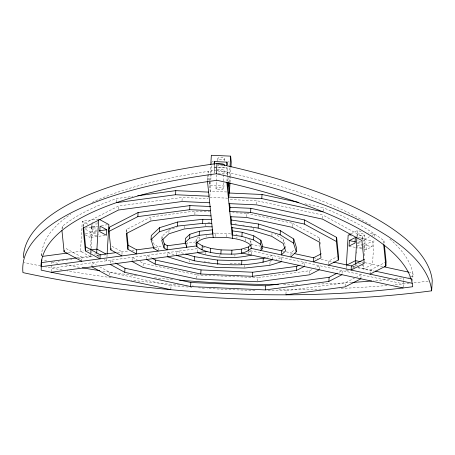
<?xml version="1.0" encoding="UTF-8"?>
<svg xmlns="http://www.w3.org/2000/svg" width="455" height="455" viewBox="0 0 455 455"><rect width="100%" height="100%" fill="white"/><g stroke="black" fill="none" stroke-linecap="round" stroke-linejoin="round"><path stroke-width="0.34" stroke-dasharray="2.27 1.71" d="M41.627 255.881L41.775 253.168M90.352 252.28L90.426 250.898M90.465 250.21L91.353 234.342M364.415 241.087L364.756 235.059A3.549 1.075 3.4 0 0 359.831 233.682A3.549 1.075 3.4 0 0 359.126 235.491A3.549 1.075 3.4 0 0 364.756 235.059M51.222 271.584L51.79 262.04L54.566 261.665M62.028 229.127L62.187 226.397A372.315 112.578 3.4 0 1 116.651 198.562L132.849 196.395M98.712 219.037L82.287 221.232L80.501 251.302L90.67 256.83L90.881 253.333M83.14 226.749L83.299 224.025L118.664 205.95L182.216 197.442L207.85 198.585M81.718 261.284L81.963 257.194L64.946 247.941M105.065 235.457L90.016 237.47L90.34 231.948L84.886 228.984M90.92 252.639L91.006 251.24M91.171 248.441L92.456 226.766L90.664 225.788M91.887 266.812L92.132 262.723L96.386 265.037M98.951 256.54L96.557 255.238L96.642 253.873M107.096 254.635L106.726 260.766L104.337 259.469M110.218 263.007L110.377 260.283L115.24 262.927M109.592 275.03L109.757 272.306L99.423 266.687M116.446 201.975L116.651 198.562M118.459 209.363L118.664 205.95M121.94 254.544L122.105 251.82L111.748 246.189M126.399 232.169L126.558 229.439L151.037 216.933L195.041 211.04L209.84 211.7M132.069 260.755L132.274 257.348L137.143 259.998M143.075 266.038L143.234 263.308L139.583 261.324M146.664 258.804L146.868 255.392L151.748 258.048M150.838 220.339L151.037 216.933M158.164 250.369L158.368 246.963L154.023 244.25L152.55 239.54M161.798 239.137L161.963 236.407L169.055 229.747L176.438 227.426M167.304 256.04L167.508 252.627L174.8 254.845M168.89 232.471L169.055 229.747M170.858 289.005L171.063 285.598L109.757 272.306M176.756 254.772L176.955 251.365L184.36 253.611M182.017 200.848L182.216 197.442M184.292 228.302L184.411 226.254M186.823 244.386L186.903 243.021L195.508 241.992M186.982 244.483L187.062 243.118M189.212 262L189.291 260.635M194.837 214.447L195.041 211.04M195.969 242.02L196.128 239.29L199.307 236.304L199.102 239.717M197.544 251.99L197.743 248.584L51.426 268.171M196.736 278.363L196.941 274.951L143.234 263.308M207.582 180.948L208.145 171.399L215.835 170.312M205.728 225.999L205.848 223.951M206.069 236.856L206.149 235.491M205.415 254.385L205.535 252.337M210.227 174.157L209.562 185.344L226.107 186.084M210.267 173.457L210.722 165.768M209.874 196.003L210.779 180.743M210.824 180.043L211.899 161.866M214.641 164.835L214.902 167.451L214.578 172.974L214.1 165.011M215.971 188.558L216.381 181.704M216.421 181.022L216.785 174.851M217.598 161.178L217.757 158.494M215.636 236.503L215.841 233.096L226.675 233.364L230.725 233.955M223.052 188.876L224.139 170.562M224.713 160.888L224.838 158.812M219.828 256.495L219.913 255.13M218.093 173.127L227.233 173.537L227.426 166.706M226.926 181.124L227.09 178.4L227.369 181.175M227.29 174.987L227.454 172.263L217.024 170.153M229.115 182.011L229.985 167.326M226.471 236.771L226.675 233.364M229.218 196.185L229.343 194.137M230.042 182.301L230.378 176.711M230.418 176.011L230.918 167.622M234.871 256.182L234.956 254.817M236.884 238.301L236.964 236.936M246.564 216.756L246.769 213.344L232.67 212.718M245.285 240.854L245.45 238.124M244.739 267.375L244.864 265.328M248.259 253.389L248.339 252.024M250.438 243.362L250.603 240.632L248.896 239.569M251.53 246.024L251.649 243.977L250.603 240.632M251.461 254.39L251.666 250.984L249.004 251.82M253.122 229.997L253.247 227.955M256.734 204.181L256.938 200.774L229.229 199.535M257.666 281.076L257.866 277.669L309.69 270.731L312.767 269.155M260.635 249.039L260.721 247.674M269.872 264.673L270.037 261.943M271.868 235.696L272.033 232.966M272.221 259.583L272.465 255.494L266.562 257.348M281.759 260.266L281.918 257.541L275.997 259.401M283.317 242.128L283.482 239.404L275.076 234.16M285.734 248.225L285.814 246.86L283.482 239.404M285.945 294.14L286.149 290.728L345.305 282.805L354.439 278.142M292.167 226.641L292.372 223.234L246.769 213.344M290.893 255.596L291.052 252.872L294.516 249.619M304.207 265.828L304.412 262.416L300.277 264.531M309.525 273.455L309.69 270.731M319.416 241.457L319.62 238.05L292.372 223.234M319.336 269.104L319.535 265.697L315.23 267.898M322.601 218.463L322.805 215.05L256.938 200.774M323.13 211.188L323.329 207.776L304.731 203.743M328.51 263.758L328.675 261.028L337.291 256.626M342.063 273.341L342.228 270.617L337.855 272.852M345.1 286.218L345.305 282.805M346.17 268.712L346.01 271.436L348.445 270.19M346.209 268.029L346.374 265.299M352.102 268.325L355.145 266.767L355.27 264.725M356.925 236.856L357.294 230.566L362.061 231.601M355.975 263.792L356.1 261.682M356.595 253.236L356.674 251.825M362.004 239.182L362.169 236.458L322.805 215.05M360.895 278.807L361.139 274.718L356.874 276.896M363.642 264.793L363.391 268.99L372.526 264.321L374.021 239.148M364.182 255.704L365.177 238.926L369.443 236.742M366.059 249.778L366.389 244.255L372.378 241.195L372.048 246.718L366.059 249.778L362.658 249.039M370.029 274.137L370.273 270.048L385.493 262.268M374.192 236.35L374.317 234.257L368.186 232.926M383.792 243.47L383.952 240.74A372.315 112.578 3.4 0 0 323.329 207.776M403.119 287.27L403.483 281.133M403.528 280.456L403.687 277.726M412.338 281.241L412.822 273.057A372.315 112.578 3.4 0 0 388.871 238.283M363.01 264.44L363.175 261.699M363.92 249.351L364.085 246.61M357.59 236.509L357.721 234.433M91.961 224.912L91.688 228.928L92.001 224.406M91.677 228.819L91.984 224.588M251.649 243.977L251.348 244.261L260.123 246.166M351.203 233.677L357.294 230.566M371.877 235.502L374.317 234.257M270.077 261.261L272.71 260.436M92.456 226.766L97.251 226.124M101.351 225.572L108.881 224.565M85.045 228.143L97.359 226.493M90.34 231.948L97.182 231.032M85.398 233.569L97.029 232.016M68.005 252.974L83.925 250.841M86.66 250.477L89.396 250.108M77.049 257.849L92.388 255.795M96.557 255.238L99.599 254.834M117.31 252.462L129.055 250.887M131.836 250.517L134.612 250.142M154.876 247.429L162.509 246.405M58.041 261.198L59.429 261.016M62.204 260.641L63.592 260.459M66.373 260.084L67.761 259.902M70.536 259.526L71.924 259.344M78.175 258.503L93.412 256.466M97.512 255.915L101.619 255.363M104.354 254.999L105.725 254.817M203.146 247.856L204.494 247.679M410.95 276.811L413.339 276.492L412.822 273.057L409.352 272.306M409.75 276.964L408.545 277.123M214.038 233.29L215.841 233.096M207.861 222.637L211.08 222.717M217.314 263.28L219.441 263.337M230.065 263.599L240.695 263.86M211.945 161.167L213.321 161.229M227.801 161.872L229.183 161.935M213.981 167.082L226.636 167.65L227.233 173.537M214.902 167.451L227.563 168.014M226.704 191.97L210.159 191.231L209.135 181.158M209.795 197.368L227.722 198.17M196.941 274.951L257.866 277.669M235.15 223.923L236.543 224.127M242.839 225.054L244.238 225.259M250.529 226.18L251.928 226.385M235.849 234.706L237.083 234.888M204.039 261.426L205.432 261.625M208.225 262.034L209.624 262.239M46.763 260.994L42.417 260.061M349.52 235.531L352.244 236.122M358.369 237.447L365.177 238.926M360.804 238.687L372.378 241.195M357.539 242.339L360.94 243.072M363.664 243.664L366.389 244.255M357.073 243.47L362.516 244.654M363.198 244.796L372.048 246.718M349.042 246.087L355.167 247.418M355.85 247.565L361.975 248.891M360.957 261.813L382.951 266.579M281.599 250.824L283.624 251.262M286.326 251.848L293.1 253.316M313.546 257.746L317.67 258.645M321.111 259.39L332.11 261.773M352.625 266.22L355.145 266.767M357.897 267.364L373.731 270.799M352.5 266.63L355.224 267.221M357.948 267.807L373.811 271.248M244.238 249.368L247.611 250.102M250.313 250.688L403.323 283.863M82.287 221.232L88.27 224.486M85.165 234.837L90.016 237.47M196.128 239.29L196.719 241.173M161.963 236.407L162.6 238.443M383.952 240.74L384.31 244.278M362.169 236.458L362.516 239.91M319.62 238.05L319.967 241.48M320.036 242.168L320.246 244.221M227.875 176.443L227.454 172.263A372.315 112.578 3.4 0 1 370.717 225.151M227.949 177.143L228.444 182.023M209.067 180.464L208.145 171.399A372.315 112.578 3.4 0 0 91.836 202.549M207.781 177.535L208.134 181.01M126.558 229.439L126.837 232.186M109.746 232.09L109.882 233.466M83.299 224.025L83.584 226.783M62.187 226.397L62.477 229.223M428.138 281.133A409.546 123.834 3.4 0 1 412.81 282.976M409.272 283.363A409.546 123.834 3.4 0 1 393.285 284.949M387.04 285.501A409.546 123.834 3.4 0 1 339.316 288.481M321.025 289.096A409.546 123.834 3.4 0 1 277.379 289.46M193.517 286.093A409.546 123.834 3.4 0 1 192.118 285.99M179.543 285.023A409.546 123.834 3.4 0 1 131.421 280.2M111.145 277.624A409.546 123.834 3.4 0 1 66.993 270.827M62.13 269.969A409.546 123.834 3.4 0 1 45.489 266.875M40.631 265.919A409.546 123.834 3.4 0 1 24.229 262.518M401.628 277.977A372.315 112.578 3.4 0 1 395.406 278.688M389.816 279.29A372.315 112.578 3.4 0 1 373.72 280.826M351.891 282.464A372.315 112.578 3.4 0 1 315.975 284.119M297.763 284.5A372.315 112.578 3.4 0 1 281.861 284.597M172.621 279.569A372.315 112.578 3.4 0 1 153.835 277.715M136.659 275.753A372.315 112.578 3.4 0 1 101.835 270.97M79.517 267.307A372.315 112.578 3.4 0 1 64.212 264.503M57.973 263.286A372.315 112.578 3.4 0 1 52.473 262.177M41.627 255.835A372.315 112.578 3.4 0 1 70.73 214.265M286.149 290.728A372.315 112.578 3.4 0 1 266.738 290.631M254.993 290.421A372.315 112.578 3.4 0 1 207.036 288.373M204.403 288.203A372.315 112.578 3.4 0 1 198.494 287.81M191.936 287.338A372.315 112.578 3.4 0 1 190.628 287.236M188.012 287.037A372.315 112.578 3.4 0 1 171.063 285.598M362.993 265.02A3.549 1.075 3.4 0 1 361.736 265.754M357.505 265.601A3.549 1.075 3.4 0 1 355.935 264.497M358.432 263.729A3.549 1.075 3.4 0 1 360.838 263.9M363.465 245.95A3.549 1.075 3.4 0 1 363.5 247.156M361.566 247.486A3.549 1.075 3.4 0 1 357.152 246.53M357.175 245.893A3.549 1.075 3.4 0 1 361.623 245.438M362.26 239.967A3.549 1.075 3.4 0 1 364.398 240.962A3.549 1.075 3.4 0 1 362.874 241.872M361.179 241.969A3.549 1.075 3.4 0 1 357.766 241.224M357.755 240.206A3.549 1.075 3.4 0 1 358.335 239.995M217.274 169.766A3.549 1.075 3.4 0 1 222.751 169.573A3.549 1.075 3.4 0 1 222.649 171.296A3.549 1.075 3.4 0 1 217.234 170.454M222.961 165.779A3.549 1.075 3.4 0 1 217.837 165.142M97.711 223.871A3.549 1.075 3.4 0 1 93.764 223.724M92.24 222.37A3.549 1.075 3.4 0 1 92.74 222.108M96.744 221.949A3.549 1.075 3.4 0 1 97.694 222.154M96.642 253.759A3.549 1.075 3.4 0 1 93.349 254.009M90.454 252.434A3.549 1.075 3.4 0 1 92.211 251.922M98.377 234.558A3.549 1.075 3.4 0 1 98.405 234.882M96.756 235.571A3.549 1.075 3.4 0 1 92.211 235.116A3.549 1.075 3.4 0 1 92.177 233.722A3.549 1.075 3.4 0 1 96.71 233.733M97.347 230.008A3.549 1.075 3.4 0 1 92.604 229.621A3.549 1.075 3.4 0 1 92.593 228.177A3.549 1.075 3.4 0 1 97.33 228.291M219.35 159.443A3.549 1.075 3.4 0 0 224.833 158.903A3.549 1.075 3.4 0 0 219.714 157.606A3.549 1.075 3.4 0 0 219.35 159.443M217.564 189.507A3.549 1.075 3.4 0 0 223.047 188.973A3.549 1.075 3.4 0 0 217.928 187.67A3.549 1.075 3.4 0 0 217.564 189.507"/><path stroke-width="0.68" d="M41.416 259.919L41.189 270.156L51.182 272.266A372.315 112.578 3.4 0 0 403.079 287.952L412.736 286.724L412.219 283.283A372.315 112.578 3.4 0 0 226.846 182.489L217.012 180.299L207.537 181.625A372.315 112.578 3.4 0 0 41.013 266.732L196.674 245.893M81.718 261.284L64.098 251.7L64.178 250.335M85.614 246.815L100.208 254.749L99.963 258.838L85.369 250.904L85.614 246.815L83.652 227.477M96.682 253.196L98.667 219.737M106.766 229.752L106.436 235.275L99.77 231.646L100.094 226.124L106.766 229.752L99.235 230.759M107.135 253.935L108.881 224.565L99.309 219.361M121.86 255.909L110.895 249.949L109.012 231.368L109.257 227.273L138.087 212.542L189.911 205.597L210.722 206.53M110.895 249.949L110.98 248.584M341.984 274.706L328.874 281.406L265.316 289.92L190.594 286.587L124.733 272.306L124.971 268.217L115.849 263.257M128.156 245.222L136.699 249.863L136.454 253.953L127.918 249.312L128.156 245.222L126.905 232.875M109.012 231.368L137.848 216.631L138.087 212.542M158.124 251.052L153.779 248.345L151.043 239.597L151.287 235.508L159.597 227.693L177.7 222.006L202.833 219.304L212.041 219.532M153.779 248.345L153.864 246.98M304.167 266.511L296.495 270.429L252.497 276.321L200.763 274.012L155.166 264.127L155.411 260.038L152.357 258.377M151.043 239.597L159.358 231.788L159.597 227.693M164.3 243.869L167.338 245.763L167.093 249.852L164.056 247.958L164.3 243.869L162.81 239.12M116.406 202.657L175.562 194.734L175.806 190.645L208.566 192.101M159.358 231.788L177.456 226.095L177.7 222.006M186.817 247.213L185.208 242.481L185.452 238.392L189.854 234.257L199.438 231.242L212.741 229.815M186.658 247.111L186.738 245.745M137.848 216.631L189.667 209.692L189.911 205.597M185.208 242.481L189.61 238.346L189.854 234.257M190.594 286.587L190.838 282.498L124.971 268.217M272.221 259.583C247.105 267.711 219.833 264.998 194.205 260.772L194.45 256.683L185.703 254.021M196.935 246.724L195.883 243.385C203.652 235.554 216.352 237.601 226.431 237.453C234.683 238.591 243.533 239.484 250.358 244.727L251.405 248.066C243.641 255.898 230.935 253.85 220.863 253.998C212.61 252.861 203.76 251.968 196.935 246.724L196.913 241.798M189.61 238.346L199.193 235.332L199.438 231.242M177.456 226.095L202.589 223.399L202.833 219.304M202.048 249.914L202.287 245.825L197.174 242.634M200.763 274.012L201.008 269.923L155.411 260.038M210.807 164.369L211.347 155.274L230.651 156.139L231.248 162.025L230.958 166.922M214.14 164.323L214.305 161.559L226.965 162.128L227.227 164.744M210.449 252.468L210.693 248.379L202.287 245.825M199.193 235.332L212.502 233.904L212.701 230.497M216.352 173.753L216.961 163.527A409.546 123.834 3.4 0 1 432.25 280.593L431.641 290.819A409.546 123.834 3.4 0 1 22.943 272.602A409.546 123.834 3.4 0 1 216.352 173.753A409.546 123.834 3.4 0 1 431.641 290.819M212.923 232.55L212.838 233.91L212.502 233.904M217.433 264.173L217.678 260.084L194.45 256.683M220.863 253.998L221.102 249.903L210.693 248.379M226.761 165.575L226.965 162.128M228.865 186.203L229.075 182.705M230.031 166.627L230.651 156.139M227.511 182.569L228.569 192.994L228.325 197.083L261.779 198.579L323.09 211.871M229.383 193.455L230.002 183.001M229.627 203.465L230.025 207.389L229.786 211.478L250.597 212.405L304.298 224.053L336.393 241.503L338.281 260.084L328.43 265.117M230.969 216.66L231.305 220.027L231.066 224.116L258.161 228.086L280.138 234.763L293.509 243.106L296.25 251.854L290.813 256.961M231.697 254.265L231.942 250.17L241.548 249.141L248.47 246.963L250.386 245.165M241.918 236.39L242.162 232.295L232.408 230.867L232.164 234.956L241.918 236.39L253.554 239.921L260.635 244.341L262.086 248.97L260.556 250.404M241.304 253.23L241.548 249.141M241.605 264.77L241.85 260.681L263.286 258.377L265.254 257.757M248.225 251.058L248.47 246.963M250.597 212.405L250.836 208.316L230.025 207.389M253.554 239.921L253.793 235.832L242.162 232.295M252.497 276.321L252.741 272.232L296.74 266.34L299.1 265.134M258.161 228.086L258.4 223.996L231.305 220.027M261.779 198.579L262.023 194.484L228.569 192.994M260.635 244.341L260.874 240.251L253.793 235.832M262.086 248.97L262.325 244.881L260.874 240.251M263.041 262.467L263.286 258.377M265.316 289.92L265.561 285.831L329.119 277.317L337.235 273.171M280.138 234.763L280.377 230.674L258.4 223.996M284.881 247.742L281.599 250.824L281.355 254.914L285.575 250.95L283.238 243.493L271.828 236.373L253.082 230.679L231.407 227.506M293.509 243.106L293.754 239.017L280.377 230.674M296.25 251.854L296.495 247.765L293.754 239.017M296.495 270.429L296.74 266.34M304.298 224.053L304.543 219.958L250.836 208.316M321.219 253.827L313.546 257.746L313.302 261.841L320.974 257.917L319.376 242.14L292.127 227.324L246.525 217.439L230.315 216.711M328.874 281.406L329.119 277.317M336.393 241.503L336.637 237.413L304.543 219.958M338.281 260.084L338.52 255.994L336.637 237.413M346.374 265.299L348.16 235.235L350.595 233.989M349.372 240.564L349.042 246.087L355.031 243.027L355.361 237.504L349.372 240.564L355.497 241.895M364.478 259.248L351.362 265.947L351.123 270.037L364.233 263.337L361.924 240.547L322.561 219.145L256.694 204.864L228.99 203.63M355.31 264.042L356.879 237.555M370.029 274.137L385.863 266.044L386.107 261.955L384.384 244.983M319.296 269.787L309.446 274.82L257.627 281.759L196.696 279.046L142.989 267.398L132.03 261.437M346.983 264.992L355.509 260.63L360.275 261.665M360.895 278.807L345.061 286.9L285.905 294.817M251.422 255.073C233.813 259.299 214.754 258.059 197.504 252.673M281.673 261.631L269.832 265.356L244.699 268.052L216.364 267.358L189.132 263.365L167.264 256.722M137.774 195.735L175.806 190.645M42.315 256.415L67.312 253.065M90.079 250.017L96.921 249.101L105.896 253.981M41.257 262.643L76.349 257.945M100.208 254.749L115.945 252.644M136.699 249.863L154.177 247.526M167.338 245.763L185.651 243.311M51.182 272.266L206.951 251.405M202.589 223.399L211.797 223.621M212.121 226.84L205.688 226.681L184.252 228.984L168.811 233.836L161.718 240.502L164.056 247.958M221.102 249.903L231.942 250.17M217.678 260.084L241.85 260.681M175.562 194.734L209.021 196.224M209.681 202.765L181.977 201.531L118.419 210.039L83.06 228.114L85.369 250.904M189.667 209.692L210.477 210.619M211.006 215.852L194.797 215.13L150.798 221.022L126.314 233.534L127.918 249.312M201.008 269.923L252.741 272.232M190.838 282.498L265.561 285.831M262.023 194.484L298.531 202.401M384.338 266.88L408.653 272.153M262.188 246.616L281.599 250.824M294.465 253.611L313.546 257.746M333.487 262.074L351.362 265.947M375.113 271.095L411.769 279.046M251.103 248.356L412.219 283.283M241.969 253.02L403.079 287.952M170.818 289.687L109.513 276.395L91.887 266.812M176.716 255.454L194.205 260.772M146.624 259.486L155.166 264.127M110.133 264.372L124.733 272.306M383.713 244.835L385.863 266.044M228.512 182.717L229.462 192.095M232.061 227.477L232.613 232.897M226.846 182.489L232.505 238.346M214.305 161.559L214.572 164.181M207.537 181.625L213.196 237.447M109.257 227.273L109.393 228.649M61.943 230.486L64.098 251.7M23.364 257.701A409.546 123.834 3.4 0 1 216.961 163.527M371.604 281.008A372.315 112.578 3.4 0 1 352.597 282.418M278.392 284.591A372.315 112.578 3.4 0 1 179.623 280.189M99.747 270.651A372.315 112.578 3.4 0 1 82.304 267.79M217.911 164.067A3.549 1.075 3.4 0 1 222.62 163.936A3.549 1.075 3.4 0 1 224.127 165.421"/></g></svg>
